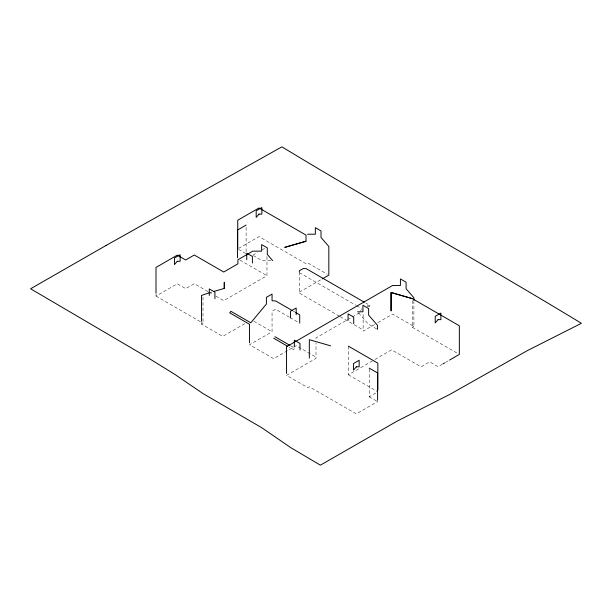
<?xml version="1.0" encoding="UTF-8"?>
<svg xmlns="http://www.w3.org/2000/svg" width="612" height="612" viewBox="0 0 612 612"><rect width="100%" height="100%" fill="white"/><g stroke="black" fill="none" stroke-linecap="round" stroke-linejoin="round"><path stroke-width="0.46" stroke-dasharray="3.06 2.29" d="M156.006 294.173L156.006 296.086L177.281 283.8L185.658 288.635L194.272 283.662L208.187 291.695M238.565 248.418L259.029 236.607L306.023 263.741L307.561 262.854L327.19 274.184M252.794 255.242L257.522 252.519M262.242 249.788L264.606 248.426M266.97 256.612L266.97 275.706L223.732 300.668L213.909 294.999M201.463 322.195L201.463 324.108L203 323.22L203 296.483M244.846 323.618L222.73 336.386L201.463 324.108M299.337 292.154L321.453 279.386M289.262 317.115L275.607 309.228L272.057 311.279L272.057 331.742L249.535 344.74L273.648 358.663L292.949 347.517M293.752 347.05L296.17 345.658L316.014 357.117M360.323 310.536L361.73 309.726M359.512 312.778L316.014 337.885L316.014 340.211M374.605 324.521L363.138 331.146L363.138 312.541M377.879 322.631L392.621 314.124L413.888 326.395L413.888 301.571M412.35 300.546L412.35 327.282L413.888 326.395M348.381 346.147L348.381 374.796L374.139 359.925M374.965 359.451L391.619 349.834L421.079 366.84L429.693 361.868L438.07 366.703L442.162 364.339M369.227 369.082L369.227 396.775L376.273 392.705M377.604 399.705L377.604 401.61L356.329 413.896L309.328 386.761L307.79 387.648L286.523 375.378L316.014 358.349L316.014 342.942M445.437 362.449L448.703 360.56M210.092 292.521L211.867 292.008M270.818 260.536L261.959 260.536L253.559 255.686M367.177 305.342L369.992 305.487L365.899 303.131M367.177 306.581L369.992 306.727M412.35 327.282L457.7 353.468M299.337 272.615L355.771 305.197M356.589 305.671L361.501 308.502M376.678 328.927L368.279 324.077L358.272 312.525M238.512 249.329L246.123 253.728L246.123 226.991M339.415 316.213L299.337 293.079L299.337 272.562M340.234 316.687L363.138 329.906M239.965 260.115L266.97 275.706M293.286 311.141L294.892 312.066M290.073 317.582L298.105 322.226M208.998 292.169L213.091 294.533M348.381 374.796L377.841 391.802M253.873 321.239L272.057 331.742M290.601 345.772L294.739 348.159L293.492 349.659L289.354 347.272M369.227 396.775L377.604 401.61M156.006 296.086L203 323.22"/><path stroke-width="0.92" d="M309.328 358.119L309.343 339.691L330.61 345.834M224.267 288.42L224.283 282.285L224.283 288.428L213.634 291.496M306.008 241.243L284.741 247.378L306.008 241.227L306.023 235.092L259.029 207.958L237.747 220.243L237.747 247.937M246.123 225.078L237.51 230.051L237.51 257.744M322.272 278.911L328.828 275.132L328.828 246.483L321.025 237.479L321.025 230.931L315.356 227.656L315.356 234.205L307.561 234.205M442.981 363.872L444.618 362.924M449.522 360.086L459.344 354.417L459.344 325.775L412.35 298.641L391.083 292.505L391.068 310.927L391.068 292.505L412.35 298.641M209.212 292.781L201.463 295.458L201.463 321.239M357.653 311.806L362.939 311.806L362.939 305.258L368.608 308.532L368.608 315.081L377.443 325.278L377.443 329.371M364.262 302.183L306.191 268.66L303.384 268.515L299.337 270.848L299.337 271.69M292.482 310.674L275.607 300.936L272.057 300.767L272.057 294.089L266.388 297.363L266.388 304.042L250.782 322.784L230.938 311.324L229.691 312.824L249.535 324.284L249.535 342.881M295.695 312.533L299.712 314.851L299.712 323.151M348.381 346.147L377.841 363.161L377.841 389.898M369.227 368.133L377.604 372.968L377.604 399.705M274.895 336.699L289.774 345.29M273.648 338.199L287.701 346.315M272.585 260.536L267.299 254.424L267.299 247.875L261.63 244.609L261.63 251.15L252.794 251.15L237.907 259.748L237.907 263.841L223.732 272.026L194.272 255.013L185.658 259.985L177.281 255.15L156.006 267.436L156.006 293.217M413.888 300.614L413.888 297.753L406.093 288.749L406.093 282.201L400.416 278.927L400.416 285.475L392.621 285.475L286.523 346.729L286.523 373.465M353.721 323.672L353.721 317.123L348.052 313.849L348.052 320.397M299.995 350.003L299.995 343.454L294.326 340.18L294.326 346.729M296.17 314.69L296.17 308.012L290.501 311.279L290.501 317.965M252.412 263.022L252.412 256.474L246.743 253.2L246.743 259.748M214.934 298.733L214.934 292.184L209.266 288.91L209.266 295.458M177.281 261.293L174.451 264.568L174.451 258.019L180.119 254.745L180.119 261.293L177.281 261.293M259.029 214.101L256.191 217.375L256.191 210.826L261.86 207.552L261.86 214.101L259.029 214.101M356.329 366.825L353.491 370.099L353.491 363.551L359.16 360.277L359.16 366.825L356.329 366.825M438.07 319.632L435.231 322.907L435.231 316.358L440.9 313.084L440.9 319.632L438.07 319.632M106.098 245.45L30.6 288.772L146.115 356.612L174.787 374.368L203.222 393.715L261.737 427.704L290.922 447.747L320.39 465.166L397.287 421.041L449.659 394.488L527.49 350.554L581.4 323.297C482.378 263.137 380.993 206.902 281.903 146.834L106.098 245.45"/></g></svg>
